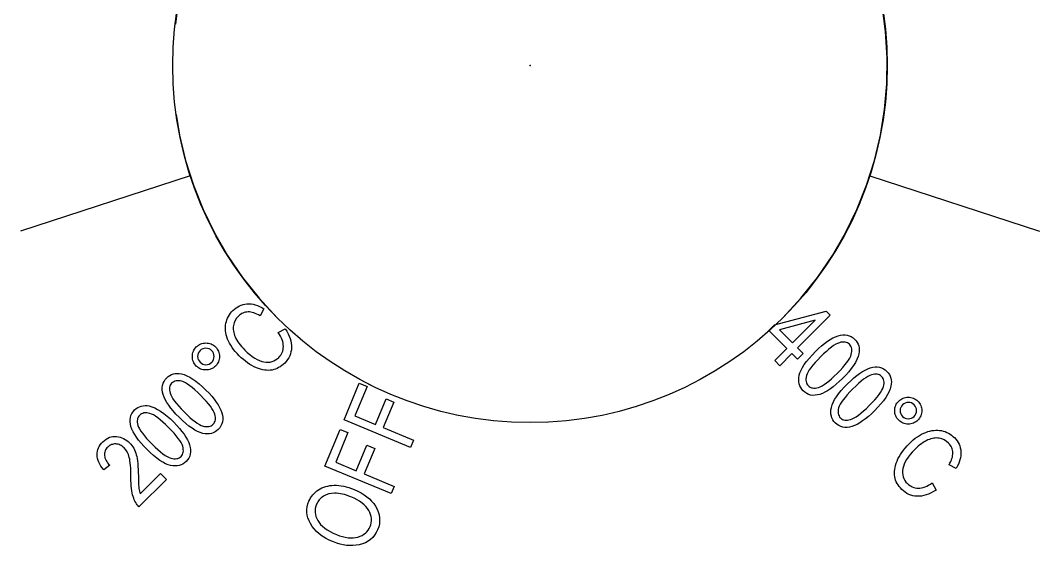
# Paper-space layout 'Layout1' of a CAD drawing. Extents: x 40 to 69.7, y 158.8 to 188.7.
# Drawn here: x 40.6 to 69.13, y 158.78 to 173.49 of the extents above; entities that cross this region are included whole.
import ezdxf

# ---------------------------------------------------------------- set-up
doc = ezdxf.new("R2010")
doc.units = 0
doc.header["$PDSIZE"] = -1
doc.linetypes.add('CENTERX2', pattern=[20.32, 12.7, -2.54, 2.54, -2.54])
doc.layers.add('SLD-0', color=179, linetype='CONTINUOUS')

psp = doc.layouts.get("Layout1")

# ---------------------------------------------------------------- linework, layer by layer
at = {"layer": 'SLD-0', "color": 179, "linetype": 'CONTINUOUS'}
for p, q in [((45.352, 169.13), (40.597, 167.585)), ((64.373, 169.13), (69.128, 167.585)), ((46.68, 165.468), (46.728, 165.494)), ((46.728, 165.494), (46.778, 165.514)), ((46.778, 165.514), (46.83, 165.53)), ((46.83, 165.53), (46.883, 165.541)), ((46.883, 165.541), (46.939, 165.547)), ((46.939, 165.547), (46.995, 165.549)), ((46.995, 165.549), (47.053, 165.545)), ((47.053, 165.545), (47.111, 165.536)), ((47.111, 165.536), (47.17, 165.521)), ((47.17, 165.521), (47.23, 165.501)), ((47.23, 165.501), (47.291, 165.476)), ((46.421, 165.197), (46.447, 165.241)), ((46.447, 165.241), (46.476, 165.284)), ((46.476, 165.284), (46.51, 165.325)), ((46.51, 165.325), (46.546, 165.364)), ((46.546, 165.364), (46.589, 165.403)), ((46.589, 165.403), (46.633, 165.438)), ((46.633, 165.438), (46.68, 165.468)), ((46.703, 165.201), (46.651, 165.142)), ((46.733, 165.228), (46.703, 165.201)), ((46.763, 165.252), (46.733, 165.228)), ((46.795, 165.273), (46.763, 165.252)), ((46.828, 165.289), (46.795, 165.273)), ((46.862, 165.302), (46.828, 165.289)), ((46.897, 165.312), (46.862, 165.302)), ((46.933, 165.318), (46.897, 165.312)), ((46.97, 165.321), (46.933, 165.318)), ((47.009, 165.32), (46.97, 165.321)), ((47.048, 165.316), (47.009, 165.32)), ((47.089, 165.308), (47.048, 165.316)), ((47.13, 165.296), (47.089, 165.308)), ((47.173, 165.281), (47.13, 165.296)), ((47.217, 165.263), (47.173, 165.281)), ((47.262, 165.241), (47.217, 165.263)), ((47.307, 165.216), (47.262, 165.241)), ((47.291, 165.476), (47.352, 165.445)), ((47.415, 165.41), (47.307, 165.216)), ((47.352, 165.445), (47.415, 165.41)), ((61.707, 164.957), (63.152, 165.343)), ((63.267, 165.228), (62.352, 164.312)), ((63.152, 165.343), (63.267, 165.228)), ((46.338, 164.899), (46.342, 164.952)), ((46.342, 164.952), (46.351, 165.004)), ((46.351, 165.004), (46.363, 165.055)), ((46.363, 165.055), (46.379, 165.104)), ((46.379, 165.104), (46.398, 165.151)), ((46.398, 165.151), (46.421, 165.197)), ((46.562, 164.942), (46.557, 164.905)), ((46.58, 165.012), (46.562, 164.942)), ((46.61, 165.079), (46.58, 165.012)), ((46.651, 165.142), (46.61, 165.079)), ((61.548, 164.798), (61.707, 164.957)), ((62.846, 165.091), (61.847, 164.817)), ((62.209, 164.455), (62.846, 165.091)), ((46.338, 164.845), (46.338, 164.899)), ((46.342, 164.791), (46.338, 164.845)), ((46.35, 164.735), (46.342, 164.791)), ((46.361, 164.679), (46.35, 164.735)), ((46.378, 164.621), (46.361, 164.679)), ((46.557, 164.905), (46.555, 164.868)), ((46.555, 164.868), (46.557, 164.829)), ((46.557, 164.829), (46.561, 164.789)), ((46.561, 164.789), (46.569, 164.749)), ((46.569, 164.749), (46.58, 164.707)), ((46.58, 164.707), (46.594, 164.665)), ((46.594, 164.665), (46.611, 164.621)), ((47.811, 164.746), (48.012, 164.852)), ((47.846, 164.693), (47.811, 164.746)), ((47.876, 164.641), (47.846, 164.693)), ((47.902, 164.591), (47.876, 164.641)), ((48.012, 164.852), (48.056, 164.781)), ((48.056, 164.781), (48.094, 164.711)), ((48.094, 164.711), (48.125, 164.642)), ((48.125, 164.642), (48.15, 164.574)), ((62.05, 164.296), (61.548, 164.798)), ((61.847, 164.817), (62.209, 164.455)), ((63.416, 164.627), (63.487, 164.653)), ((63.487, 164.653), (63.555, 164.67)), ((63.555, 164.67), (63.621, 164.679)), ((63.621, 164.679), (63.684, 164.68)), ((63.684, 164.68), (63.743, 164.672)), ((63.743, 164.672), (63.8, 164.655)), ((63.8, 164.655), (63.854, 164.629)), ((63.854, 164.629), (63.905, 164.596)), ((45.522, 164.34), (45.551, 164.366)), ((45.551, 164.366), (45.581, 164.389)), ((45.581, 164.389), (45.612, 164.408)), ((45.612, 164.408), (45.645, 164.424)), ((45.645, 164.424), (45.679, 164.436)), ((45.679, 164.436), (45.715, 164.445)), ((45.715, 164.445), (45.751, 164.45)), ((45.751, 164.45), (45.79, 164.452)), ((45.79, 164.452), (45.829, 164.45)), ((45.829, 164.45), (45.865, 164.445)), ((45.865, 164.445), (45.901, 164.436)), ((45.901, 164.436), (45.935, 164.424)), ((45.935, 164.424), (45.968, 164.408)), ((45.968, 164.408), (45.999, 164.389)), ((45.999, 164.389), (46.029, 164.367)), ((46.029, 164.367), (46.057, 164.341)), ((46.398, 164.563), (46.378, 164.621)), ((46.422, 164.504), (46.398, 164.563)), ((46.451, 164.446), (46.422, 164.504)), ((46.484, 164.388), (46.451, 164.446)), ((46.523, 164.329), (46.484, 164.388)), ((46.611, 164.621), (46.632, 164.577)), ((46.632, 164.577), (46.656, 164.532)), ((46.656, 164.532), (46.684, 164.487)), ((46.684, 164.487), (46.715, 164.442)), ((46.715, 164.442), (46.75, 164.396)), ((46.75, 164.396), (46.789, 164.349)), ((46.789, 164.349), (46.831, 164.302)), ((47.923, 164.541), (47.902, 164.591)), ((47.939, 164.493), (47.923, 164.541)), ((47.951, 164.445), (47.939, 164.493)), ((47.957, 164.399), (47.951, 164.445)), ((47.959, 164.353), (47.957, 164.399)), ((47.957, 164.309), (47.959, 164.353)), ((48.15, 164.574), (48.169, 164.508)), ((48.169, 164.508), (48.181, 164.444)), ((48.181, 164.444), (48.188, 164.38)), ((48.188, 164.38), (48.188, 164.318)), ((62.94, 164.295), (63.026, 164.371)), ((63.026, 164.371), (63.108, 164.439)), ((63.108, 164.439), (63.189, 164.499)), ((63.189, 164.499), (63.267, 164.55)), ((63.267, 164.55), (63.343, 164.593)), ((63.363, 164.379), (63.3, 164.334)), ((63.343, 164.593), (63.416, 164.627)), ((63.421, 164.415), (63.363, 164.379)), ((63.475, 164.441), (63.421, 164.415)), ((63.523, 164.459), (63.475, 164.441)), ((63.567, 164.47), (63.523, 164.459)), ((63.609, 164.477), (63.567, 164.47)), ((63.648, 164.478), (63.609, 164.477)), ((63.685, 164.476), (63.648, 164.478)), ((63.718, 164.467), (63.685, 164.476)), ((63.749, 164.455), (63.718, 164.467)), ((63.777, 164.438), (63.749, 164.455)), ((63.803, 164.416), (63.777, 164.438)), ((63.827, 164.389), (63.803, 164.416)), ((63.846, 164.359), (63.827, 164.389)), ((63.86, 164.327), (63.846, 164.359)), ((63.905, 164.596), (63.953, 164.553)), ((63.953, 164.553), (63.992, 164.51)), ((63.992, 164.51), (64.022, 164.465)), ((64.022, 164.465), (64.047, 164.418)), ((64.047, 164.418), (64.064, 164.368)), ((64.064, 164.368), (64.075, 164.316)), ((45.412, 164.073), (45.413, 164.112)), ((45.413, 164.035), (45.412, 164.073)), ((45.413, 164.112), (45.419, 164.149)), ((45.419, 164.149), (45.428, 164.184)), ((45.428, 164.184), (45.44, 164.218)), ((45.44, 164.218), (45.455, 164.251)), ((45.455, 164.251), (45.474, 164.282)), ((45.474, 164.282), (45.496, 164.312)), ((45.496, 164.312), (45.522, 164.34)), ((45.564, 164.12), (45.559, 164.074)), ((45.559, 164.074), (45.564, 164.028)), ((45.577, 164.163), (45.564, 164.12)), ((45.597, 164.202), (45.577, 164.163)), ((45.627, 164.237), (45.597, 164.202)), ((45.662, 164.266), (45.627, 164.237)), ((45.701, 164.287), (45.662, 164.266)), ((45.743, 164.3), (45.701, 164.287)), ((45.789, 164.304), (45.743, 164.3)), ((45.835, 164.3), (45.789, 164.304)), ((45.877, 164.287), (45.835, 164.3)), ((45.916, 164.265), (45.877, 164.287)), ((45.952, 164.236), (45.916, 164.265)), ((45.982, 164.201), (45.952, 164.236)), ((46.003, 164.162), (45.982, 164.201)), ((46.015, 164.119), (46.003, 164.162)), ((46.019, 164.073), (46.015, 164.119)), ((46.015, 164.027), (46.019, 164.073)), ((46.057, 164.341), (46.083, 164.313)), ((46.083, 164.313), (46.105, 164.282)), ((46.105, 164.282), (46.124, 164.251)), ((46.124, 164.251), (46.14, 164.219)), ((46.14, 164.219), (46.152, 164.184)), ((46.152, 164.184), (46.161, 164.149)), ((46.161, 164.149), (46.166, 164.112)), ((46.166, 164.112), (46.168, 164.073)), ((46.168, 164.073), (46.166, 164.035)), ((46.565, 164.271), (46.523, 164.329)), ((46.612, 164.212), (46.565, 164.271)), ((46.663, 164.154), (46.612, 164.212)), ((46.719, 164.096), (46.663, 164.154)), ((46.779, 164.039), (46.719, 164.096)), ((46.831, 164.302), (46.878, 164.254)), ((46.878, 164.254), (46.949, 164.185)), ((46.949, 164.185), (47.02, 164.125)), ((47.02, 164.125), (47.089, 164.071)), ((47.089, 164.071), (47.157, 164.026)), ((47.832, 164.047), (47.861, 164.08)), ((47.861, 164.08), (47.887, 164.114)), ((47.887, 164.114), (47.908, 164.149)), ((47.908, 164.149), (47.926, 164.187)), ((47.926, 164.187), (47.941, 164.226)), ((47.941, 164.226), (47.951, 164.266)), ((47.951, 164.266), (47.957, 164.309)), ((48.135, 164.089), (48.107, 164.037)), ((48.156, 164.143), (48.135, 164.089)), ((48.172, 164.2), (48.156, 164.143)), ((48.183, 164.258), (48.172, 164.2)), ((48.188, 164.318), (48.183, 164.258)), ((61.712, 163.957), (62.05, 164.296)), ((62.193, 164.153), (61.854, 163.815)), ((62.35, 163.996), (62.193, 164.153)), ((62.509, 164.155), (62.35, 163.996)), ((62.352, 164.312), (62.509, 164.155)), ((62.675, 164.02), (62.759, 164.113)), ((62.759, 164.113), (62.852, 164.21)), ((62.852, 164.21), (62.94, 164.295)), ((62.998, 164.064), (62.916, 163.981)), ((63.081, 164.145), (62.998, 164.064)), ((63.159, 164.217), (63.081, 164.145)), ((63.232, 164.28), (63.159, 164.217)), ((63.3, 164.334), (63.232, 164.28)), ((63.813, 164.027), (63.84, 164.08)), ((63.84, 164.08), (63.857, 164.129)), ((63.857, 164.129), (63.867, 164.173)), ((63.869, 164.292), (63.86, 164.327)), ((63.867, 164.173), (63.873, 164.215)), ((63.873, 164.255), (63.869, 164.292)), ((63.873, 164.215), (63.873, 164.255)), ((64.045, 164.069), (64.013, 163.99)), ((64.066, 164.144), (64.045, 164.069)), ((64.076, 164.203), (64.066, 164.144)), ((64.075, 164.316), (64.079, 164.26)), ((64.079, 164.26), (64.076, 164.203)), ((45.419, 163.998), (45.413, 164.035)), ((45.427, 163.962), (45.419, 163.998)), ((45.439, 163.928), (45.427, 163.962)), ((45.455, 163.896), (45.439, 163.928)), ((45.474, 163.864), (45.455, 163.896)), ((45.496, 163.834), (45.474, 163.864)), ((45.522, 163.806), (45.496, 163.834)), ((45.551, 163.78), (45.522, 163.806)), ((45.581, 163.757), (45.551, 163.78)), ((45.564, 164.028), (45.577, 163.986)), ((45.577, 163.986), (45.598, 163.947)), ((45.598, 163.947), (45.627, 163.911)), ((45.627, 163.911), (45.663, 163.882)), ((45.663, 163.882), (45.702, 163.861)), ((45.702, 163.861), (45.744, 163.848)), ((45.744, 163.848), (45.79, 163.844)), ((45.79, 163.844), (45.836, 163.848)), ((45.836, 163.848), (45.878, 163.861)), ((45.878, 163.861), (45.917, 163.882)), ((45.917, 163.882), (45.953, 163.911)), ((45.953, 163.911), (45.982, 163.946)), ((45.982, 163.946), (46.003, 163.985)), ((46.029, 163.779), (45.999, 163.757)), ((46.003, 163.985), (46.015, 164.027)), ((46.057, 163.805), (46.029, 163.779)), ((46.083, 163.834), (46.057, 163.805)), ((46.105, 163.864), (46.083, 163.834)), ((46.124, 163.895), (46.105, 163.864)), ((46.14, 163.928), (46.124, 163.895)), ((46.152, 163.962), (46.14, 163.928)), ((46.161, 163.998), (46.152, 163.962)), ((46.166, 164.035), (46.161, 163.998)), ((46.838, 163.986), (46.779, 164.039)), ((46.898, 163.938), (46.838, 163.986)), ((46.958, 163.894), (46.898, 163.938)), ((47.018, 163.853), (46.958, 163.894)), ((47.079, 163.818), (47.018, 163.853)), ((47.141, 163.786), (47.079, 163.818)), ((47.202, 163.759), (47.141, 163.786)), ((47.157, 164.026), (47.223, 163.988)), ((47.223, 163.988), (47.289, 163.958)), ((47.289, 163.958), (47.352, 163.935)), ((47.352, 163.935), (47.415, 163.921)), ((47.415, 163.921), (47.475, 163.914)), ((47.475, 163.914), (47.534, 163.913)), ((47.534, 163.913), (47.589, 163.918)), ((47.589, 163.918), (47.643, 163.931)), ((47.643, 163.931), (47.694, 163.95)), ((47.694, 163.95), (47.742, 163.976)), ((47.742, 163.976), (47.788, 164.009)), ((47.788, 164.009), (47.832, 164.047)), ((47.87, 163.787), (47.826, 163.761)), ((47.912, 163.818), (47.87, 163.787)), ((47.954, 163.852), (47.912, 163.818)), ((47.995, 163.89), (47.954, 163.852)), ((48.038, 163.937), (47.995, 163.89)), ((48.075, 163.986), (48.038, 163.937)), ((48.107, 164.037), (48.075, 163.986)), ((61.854, 163.815), (61.712, 163.957)), ((62.489, 163.765), (62.541, 163.846)), ((62.541, 163.846), (62.602, 163.931)), ((62.602, 163.931), (62.675, 164.02)), ((62.781, 163.829), (62.727, 163.76)), ((62.844, 163.903), (62.781, 163.829)), ((62.916, 163.981), (62.844, 163.903)), ((63.616, 163.763), (63.679, 163.837)), ((63.679, 163.837), (63.733, 163.905)), ((63.733, 163.905), (63.778, 163.969)), ((63.778, 163.969), (63.813, 164.027)), ((63.92, 163.824), (63.857, 163.736)), ((63.972, 163.909), (63.92, 163.824)), ((64.013, 163.99), (63.972, 163.909)), ((64.455, 163.77), (64.521, 163.779)), ((64.521, 163.779), (64.583, 163.78)), ((64.583, 163.78), (64.643, 163.772)), ((44.694, 163.475), (44.736, 163.513)), ((44.736, 163.513), (44.781, 163.544)), ((44.781, 163.544), (44.829, 163.568)), ((44.829, 163.568), (44.879, 163.586)), ((44.879, 163.586), (44.931, 163.596)), ((44.931, 163.596), (44.986, 163.6)), ((44.986, 163.6), (45.043, 163.597)), ((45.043, 163.597), (45.103, 163.587)), ((45.103, 163.587), (45.178, 163.566)), ((45.178, 163.566), (45.257, 163.535)), ((45.257, 163.535), (45.338, 163.493)), ((45.338, 163.493), (45.423, 163.441)), ((45.612, 163.738), (45.581, 163.757)), ((45.645, 163.722), (45.612, 163.738)), ((45.679, 163.71), (45.645, 163.722)), ((45.715, 163.702), (45.679, 163.71)), ((45.752, 163.696), (45.715, 163.702)), ((45.79, 163.695), (45.752, 163.696)), ((45.829, 163.696), (45.79, 163.695)), ((45.866, 163.702), (45.829, 163.696)), ((45.901, 163.711), (45.866, 163.702)), ((45.935, 163.723), (45.901, 163.711)), ((45.968, 163.738), (45.935, 163.723)), ((45.999, 163.757), (45.968, 163.738)), ((47.263, 163.736), (47.202, 163.759)), ((47.322, 163.717), (47.263, 163.736)), ((47.379, 163.703), (47.322, 163.717)), ((47.435, 163.692), (47.379, 163.703)), ((47.489, 163.686), (47.435, 163.692)), ((47.541, 163.685), (47.489, 163.686)), ((47.592, 163.687), (47.541, 163.685)), ((47.641, 163.694), (47.592, 163.687)), ((47.689, 163.705), (47.641, 163.694)), ((47.736, 163.72), (47.689, 163.705)), ((47.781, 163.738), (47.736, 163.72)), ((47.826, 163.761), (47.781, 163.738)), ((62.388, 163.48), (62.399, 163.546)), ((62.399, 163.546), (62.419, 163.615)), ((62.419, 163.615), (62.449, 163.687)), ((62.449, 163.687), (62.489, 163.765)), ((62.592, 163.493), (62.587, 163.451)), ((62.603, 163.537), (62.592, 163.493)), ((62.62, 163.586), (62.603, 163.537)), ((62.647, 163.639), (62.62, 163.586)), ((62.682, 163.697), (62.647, 163.639)), ((62.727, 163.76), (62.682, 163.697)), ((63.301, 163.448), (63.379, 163.52)), ((63.379, 163.52), (63.462, 163.601)), ((63.462, 163.601), (63.543, 163.685)), ((63.543, 163.685), (63.616, 163.763)), ((63.701, 163.551), (63.608, 163.454)), ((63.785, 163.646), (63.701, 163.551)), ((63.857, 163.736), (63.785, 163.646)), ((63.926, 163.471), (64.008, 163.54)), ((64.008, 163.54), (64.089, 163.599)), ((64.089, 163.599), (64.167, 163.65)), ((64.167, 163.65), (64.243, 163.693)), ((64.243, 163.693), (64.316, 163.727)), ((64.321, 163.515), (64.263, 163.479)), ((64.316, 163.727), (64.387, 163.753)), ((64.374, 163.542), (64.321, 163.515)), ((64.423, 163.559), (64.374, 163.542)), ((64.387, 163.753), (64.455, 163.77)), ((64.467, 163.57), (64.423, 163.559)), ((64.509, 163.577), (64.467, 163.57)), ((64.548, 163.578), (64.509, 163.577)), ((64.585, 163.576), (64.548, 163.578)), ((64.618, 163.568), (64.585, 163.576)), ((64.649, 163.555), (64.618, 163.568)), ((64.643, 163.772), (64.7, 163.755)), ((64.677, 163.538), (64.649, 163.555)), ((64.703, 163.516), (64.677, 163.538)), ((64.7, 163.755), (64.754, 163.729)), ((64.727, 163.489), (64.703, 163.516)), ((64.746, 163.459), (64.727, 163.489)), ((64.754, 163.729), (64.805, 163.696)), ((64.805, 163.696), (64.853, 163.653)), ((64.853, 163.653), (64.892, 163.611)), ((64.892, 163.611), (64.922, 163.565)), ((64.922, 163.565), (64.947, 163.518)), ((64.947, 163.518), (64.964, 163.468)), ((44.567, 163.205), (44.575, 163.265)), ((44.567, 163.143), (44.567, 163.205)), ((44.575, 163.265), (44.592, 163.322)), ((44.592, 163.322), (44.617, 163.376)), ((44.617, 163.376), (44.651, 163.427)), ((44.651, 163.427), (44.694, 163.475)), ((44.772, 163.206), (44.768, 163.17)), ((44.779, 163.24), (44.772, 163.206)), ((44.791, 163.271), (44.779, 163.24)), ((44.808, 163.299), (44.791, 163.271)), ((44.83, 163.324), (44.808, 163.299)), ((44.858, 163.348), (44.83, 163.324)), ((44.888, 163.368), (44.858, 163.348)), ((44.92, 163.381), (44.888, 163.368)), ((44.955, 163.391), (44.92, 163.381)), ((44.992, 163.395), (44.955, 163.391)), ((45.032, 163.395), (44.992, 163.395)), ((45.073, 163.389), (45.032, 163.395)), ((45.118, 163.379), (45.073, 163.389)), ((45.166, 163.361), (45.118, 163.379)), ((45.22, 163.335), (45.166, 163.361)), ((45.278, 163.299), (45.22, 163.335)), ((45.341, 163.255), (45.278, 163.299)), ((45.41, 163.201), (45.341, 163.255)), ((45.423, 163.441), (45.511, 163.379)), ((45.511, 163.379), (45.601, 163.306)), ((45.601, 163.306), (45.695, 163.223)), ((45.695, 163.223), (45.792, 163.13)), ((49.657, 162.299), (50.083, 163.327)), ((50.302, 163.236), (49.96, 162.41)), ((50.083, 163.327), (50.302, 163.236)), ((62.385, 163.418), (62.388, 163.48)), ((62.388, 163.36), (62.385, 163.418)), ((62.398, 163.304), (62.388, 163.36)), ((62.415, 163.251), (62.398, 163.304)), ((62.44, 163.202), (62.415, 163.251)), ((62.47, 163.155), (62.44, 163.202)), ((62.587, 163.451), (62.586, 163.411)), ((62.586, 163.411), (62.59, 163.374)), ((62.59, 163.374), (62.599, 163.34)), ((62.599, 163.34), (62.613, 163.308)), ((62.613, 163.308), (62.631, 163.278)), ((62.631, 163.278), (62.655, 163.251)), ((62.655, 163.251), (62.68, 163.229)), ((62.68, 163.229), (62.709, 163.212)), ((62.709, 163.212), (62.74, 163.199)), ((62.891, 163.196), (62.936, 163.207)), ((62.936, 163.207), (62.985, 163.224)), ((62.985, 163.224), (63.038, 163.251)), ((63.038, 163.251), (63.096, 163.287)), ((63.096, 163.287), (63.16, 163.332)), ((63.16, 163.332), (63.228, 163.385)), ((63.228, 163.385), (63.301, 163.448)), ((63.353, 163.227), (63.273, 163.167)), ((63.436, 163.294), (63.353, 163.227)), ((63.521, 163.37), (63.436, 163.294)), ((63.608, 163.454), (63.521, 163.37)), ((63.575, 163.12), (63.659, 163.213)), ((63.659, 163.213), (63.752, 163.31)), ((63.752, 163.31), (63.84, 163.395)), ((63.84, 163.395), (63.926, 163.471)), ((63.981, 163.245), (63.898, 163.165)), ((64.059, 163.317), (63.981, 163.245)), ((64.132, 163.38), (64.059, 163.317)), ((64.2, 163.434), (64.132, 163.38)), ((64.263, 163.479), (64.2, 163.434)), ((64.74, 163.18), (64.757, 163.229)), ((64.76, 163.427), (64.746, 163.459)), ((64.757, 163.229), (64.767, 163.273)), ((64.769, 163.392), (64.76, 163.427)), ((64.767, 163.273), (64.773, 163.315)), ((64.773, 163.355), (64.769, 163.392)), ((64.773, 163.315), (64.773, 163.355)), ((64.966, 163.244), (64.945, 163.169)), ((64.964, 163.468), (64.975, 163.416)), ((64.976, 163.303), (64.966, 163.244)), ((64.975, 163.416), (64.979, 163.361)), ((64.979, 163.361), (64.976, 163.303)), ((44.576, 163.077), (44.567, 163.143)), ((44.593, 163.009), (44.576, 163.077)), ((44.619, 162.938), (44.593, 163.009)), ((44.654, 162.865), (44.619, 162.938)), ((44.768, 163.17), (44.77, 163.131)), ((44.77, 163.131), (44.776, 163.089)), ((44.776, 163.089), (44.787, 163.044)), ((44.787, 163.044), (44.805, 162.996)), ((44.805, 162.996), (44.832, 162.943)), ((44.832, 162.943), (44.868, 162.885)), ((45.483, 163.137), (45.41, 163.201)), ((45.562, 163.065), (45.483, 163.137)), ((45.646, 162.983), (45.562, 163.065)), ((45.726, 162.9), (45.646, 162.983)), ((45.792, 163.13), (45.877, 163.042)), ((45.877, 163.042), (45.953, 162.958)), ((45.953, 162.958), (46.02, 162.875)), ((62.509, 163.112), (62.47, 163.155)), ((62.557, 163.07), (62.509, 163.112)), ((62.608, 163.036), (62.557, 163.07)), ((62.662, 163.01), (62.608, 163.036)), ((62.719, 162.993), (62.662, 163.01)), ((62.779, 162.985), (62.719, 162.993)), ((62.74, 163.199), (62.774, 163.191)), ((62.774, 163.191), (62.81, 163.188)), ((62.842, 162.986), (62.779, 162.985)), ((62.81, 163.188), (62.85, 163.189)), ((62.907, 162.995), (62.842, 162.986)), ((62.85, 163.189), (62.891, 163.196)), ((62.975, 163.013), (62.907, 162.995)), ((63.046, 163.039), (62.975, 163.013)), ((63.119, 163.073), (63.046, 163.039)), ((63.195, 163.116), (63.119, 163.073)), ((63.273, 163.167), (63.195, 163.116)), ((63.389, 162.865), (63.441, 162.946)), ((63.441, 162.946), (63.502, 163.031)), ((63.502, 163.031), (63.575, 163.12)), ((63.681, 162.929), (63.627, 162.861)), ((63.744, 163.003), (63.681, 162.929)), ((63.816, 163.081), (63.744, 163.003)), ((63.898, 163.165), (63.816, 163.081)), ((64.516, 162.863), (64.579, 162.937)), ((64.579, 162.937), (64.633, 163.005)), ((64.633, 163.005), (64.678, 163.069)), ((64.678, 163.069), (64.713, 163.127)), ((64.713, 163.127), (64.74, 163.18)), ((64.82, 162.924), (64.757, 162.836)), ((64.872, 163.009), (64.82, 162.924)), ((64.913, 163.09), (64.872, 163.009)), ((64.945, 163.169), (64.913, 163.09)), ((65.306, 162.908), (65.341, 162.92)), ((65.341, 162.92), (65.376, 162.928)), ((65.376, 162.928), (65.413, 162.933)), ((65.413, 162.933), (65.452, 162.935)), ((65.452, 162.935), (65.49, 162.933)), ((65.49, 162.933), (65.527, 162.928)), ((65.527, 162.928), (65.563, 162.919)), ((65.563, 162.919), (65.597, 162.907)), ((43.836, 162.613), (43.881, 162.644)), ((43.881, 162.644), (43.929, 162.668)), ((43.929, 162.668), (43.979, 162.686)), ((43.979, 162.686), (44.031, 162.696)), ((44.031, 162.696), (44.086, 162.701)), ((44.086, 162.701), (44.143, 162.697)), ((44.143, 162.697), (44.203, 162.688)), ((44.203, 162.688), (44.278, 162.666)), ((44.278, 162.666), (44.357, 162.635)), ((44.357, 162.635), (44.438, 162.593)), ((44.696, 162.789), (44.654, 162.865)), ((44.748, 162.711), (44.696, 162.789)), ((44.807, 162.63), (44.748, 162.711)), ((44.868, 162.885), (44.913, 162.822)), ((44.913, 162.822), (44.967, 162.753)), ((44.967, 162.753), (45.03, 162.68)), ((45.03, 162.68), (45.101, 162.603)), ((45.798, 162.822), (45.726, 162.9)), ((45.861, 162.749), (45.798, 162.822)), ((45.915, 162.681), (45.861, 162.749)), ((45.96, 162.618), (45.915, 162.681)), ((46.02, 162.875), (46.08, 162.795)), ((46.08, 162.795), (46.13, 162.717)), ((46.13, 162.717), (46.173, 162.641)), ((46.173, 162.641), (46.208, 162.568)), ((50.536, 162.171), (50.832, 162.886)), ((51.052, 162.795), (50.755, 162.08)), ((50.832, 162.886), (51.052, 162.795)), ((63.288, 162.58), (63.299, 162.646)), ((63.299, 162.646), (63.318, 162.715)), ((63.318, 162.715), (63.349, 162.787)), ((63.349, 162.787), (63.389, 162.865)), ((63.503, 162.637), (63.492, 162.593)), ((63.52, 162.686), (63.503, 162.637)), ((63.547, 162.739), (63.52, 162.686)), ((63.582, 162.797), (63.547, 162.739)), ((63.627, 162.861), (63.582, 162.797)), ((64.279, 162.62), (64.361, 162.701)), ((64.361, 162.701), (64.443, 162.785)), ((64.443, 162.785), (64.516, 162.863)), ((64.601, 162.652), (64.508, 162.555)), ((64.685, 162.746), (64.601, 162.652)), ((64.757, 162.836), (64.685, 162.746)), ((65.075, 162.595), (65.08, 162.632)), ((65.08, 162.632), (65.089, 162.668)), ((65.089, 162.668), (65.101, 162.702)), ((65.101, 162.702), (65.117, 162.735)), ((65.117, 162.735), (65.136, 162.766)), ((65.136, 162.766), (65.158, 162.796)), ((65.158, 162.796), (65.184, 162.825)), ((65.184, 162.825), (65.213, 162.851)), ((65.213, 162.851), (65.243, 162.873)), ((65.239, 162.645), (65.226, 162.603)), ((65.26, 162.684), (65.239, 162.645)), ((65.243, 162.873), (65.274, 162.892)), ((65.289, 162.72), (65.26, 162.684)), ((65.274, 162.892), (65.306, 162.908)), ((65.325, 162.749), (65.289, 162.72)), ((65.364, 162.77), (65.325, 162.749)), ((65.407, 162.783), (65.364, 162.77)), ((65.453, 162.787), (65.407, 162.783)), ((65.498, 162.783), (65.453, 162.787)), ((65.541, 162.771), (65.498, 162.783)), ((65.58, 162.75), (65.541, 162.771)), ((65.615, 162.72), (65.58, 162.75)), ((65.597, 162.907), (65.63, 162.892)), ((65.645, 162.685), (65.615, 162.72)), ((65.63, 162.892), (65.66, 162.873)), ((65.665, 162.646), (65.645, 162.685)), ((65.66, 162.873), (65.69, 162.851)), ((65.678, 162.604), (65.665, 162.646)), ((65.69, 162.851), (65.718, 162.825)), ((65.718, 162.825), (65.744, 162.796)), ((65.744, 162.796), (65.767, 162.766)), ((65.767, 162.766), (65.787, 162.735)), ((65.787, 162.735), (65.802, 162.702)), ((65.802, 162.702), (65.814, 162.668)), ((65.814, 162.668), (65.823, 162.632)), ((65.823, 162.632), (65.828, 162.595)), ((43.667, 162.305), (43.675, 162.365)), ((43.675, 162.365), (43.692, 162.422)), ((43.692, 162.422), (43.717, 162.476)), ((43.717, 162.476), (43.751, 162.527)), ((43.751, 162.527), (43.794, 162.575)), ((43.794, 162.575), (43.836, 162.613)), ((43.891, 162.371), (43.879, 162.34)), ((43.909, 162.399), (43.891, 162.371)), ((43.93, 162.425), (43.909, 162.399)), ((43.958, 162.448), (43.93, 162.425)), ((43.988, 162.468), (43.958, 162.448)), ((44.02, 162.481), (43.988, 162.468)), ((44.055, 162.491), (44.02, 162.481)), ((44.092, 162.495), (44.055, 162.491)), ((44.132, 162.495), (44.092, 162.495)), ((44.174, 162.489), (44.132, 162.495)), ((44.218, 162.479), (44.174, 162.489)), ((44.266, 162.461), (44.218, 162.479)), ((44.32, 162.435), (44.266, 162.461)), ((44.378, 162.399), (44.32, 162.435)), ((44.441, 162.355), (44.378, 162.399)), ((44.438, 162.593), (44.523, 162.541)), ((44.51, 162.301), (44.441, 162.355)), ((44.523, 162.541), (44.611, 162.479)), ((44.611, 162.479), (44.701, 162.406)), ((44.701, 162.406), (44.795, 162.323)), ((44.875, 162.547), (44.807, 162.63)), ((44.952, 162.462), (44.875, 162.547)), ((45.037, 162.374), (44.952, 162.462)), ((45.134, 162.28), (45.037, 162.374)), ((45.101, 162.603), (45.182, 162.52)), ((45.182, 162.52), (45.266, 162.438)), ((45.266, 162.438), (45.344, 162.366)), ((45.344, 162.366), (45.418, 162.303)), ((45.996, 162.559), (45.96, 162.618)), ((46.022, 162.506), (45.996, 162.559)), ((46.04, 162.458), (46.022, 162.506)), ((46.051, 162.413), (46.04, 162.458)), ((46.057, 162.371), (46.051, 162.413)), ((46.058, 162.332), (46.057, 162.371)), ((46.208, 162.568), (46.234, 162.497)), ((46.234, 162.497), (46.252, 162.429)), ((46.252, 162.429), (46.261, 162.363)), ((46.261, 162.363), (46.261, 162.301)), ((49.96, 162.41), (50.536, 162.171)), ((63.285, 162.518), (63.288, 162.58)), ((63.288, 162.46), (63.285, 162.518)), ((63.298, 162.404), (63.288, 162.46)), ((63.315, 162.351), (63.298, 162.404)), ((63.34, 162.302), (63.315, 162.351)), ((63.487, 162.551), (63.486, 162.511)), ((63.486, 162.511), (63.49, 162.474)), ((63.492, 162.593), (63.487, 162.551)), ((63.49, 162.474), (63.499, 162.44)), ((63.499, 162.44), (63.513, 162.408)), ((63.513, 162.408), (63.531, 162.378)), ((63.531, 162.378), (63.555, 162.351)), ((63.555, 162.351), (63.58, 162.329)), ((63.885, 162.324), (63.938, 162.351)), ((63.938, 162.351), (63.996, 162.387)), ((63.996, 162.387), (64.06, 162.432)), ((64.06, 162.432), (64.128, 162.486)), ((64.128, 162.486), (64.201, 162.548)), ((64.201, 162.548), (64.279, 162.62)), ((64.336, 162.394), (64.253, 162.327)), ((64.421, 162.47), (64.336, 162.394)), ((64.508, 162.555), (64.421, 162.47)), ((65.073, 162.556), (65.075, 162.595)), ((65.075, 162.518), (65.073, 162.556)), ((65.08, 162.481), (65.075, 162.518)), ((65.089, 162.446), (65.08, 162.481)), ((65.101, 162.411), (65.089, 162.446)), ((65.117, 162.379), (65.101, 162.411)), ((65.135, 162.348), (65.117, 162.379)), ((65.158, 162.318), (65.135, 162.348)), ((65.226, 162.603), (65.222, 162.557)), ((65.222, 162.557), (65.226, 162.511)), ((65.226, 162.511), (65.239, 162.468)), ((65.239, 162.468), (65.26, 162.429)), ((65.26, 162.429), (65.289, 162.394)), ((65.289, 162.394), (65.324, 162.365)), ((65.324, 162.365), (65.363, 162.344)), ((65.54, 162.345), (65.579, 162.365)), ((65.579, 162.365), (65.614, 162.395)), ((65.614, 162.395), (65.644, 162.431)), ((65.644, 162.431), (65.665, 162.47)), ((65.665, 162.47), (65.678, 162.512)), ((65.682, 162.558), (65.678, 162.604)), ((65.678, 162.512), (65.682, 162.558)), ((65.768, 162.348), (65.745, 162.318)), ((65.787, 162.379), (65.768, 162.348)), ((65.802, 162.412), (65.787, 162.379)), ((65.815, 162.446), (65.802, 162.412)), ((65.823, 162.482), (65.815, 162.446)), ((65.828, 162.519), (65.823, 162.482)), ((65.828, 162.595), (65.83, 162.557)), ((65.83, 162.557), (65.828, 162.519)), ((43.667, 162.243), (43.667, 162.305)), ((43.676, 162.177), (43.667, 162.243)), ((43.693, 162.109), (43.676, 162.177)), ((43.719, 162.038), (43.693, 162.109)), ((43.872, 162.306), (43.868, 162.27)), ((43.868, 162.27), (43.87, 162.231)), ((43.87, 162.231), (43.876, 162.189)), ((43.879, 162.34), (43.872, 162.306)), ((43.876, 162.189), (43.887, 162.145)), ((43.887, 162.145), (43.905, 162.096)), ((43.905, 162.096), (43.932, 162.043)), ((44.583, 162.237), (44.51, 162.301)), ((44.662, 162.165), (44.583, 162.237)), ((44.746, 162.083), (44.662, 162.165)), ((44.827, 162), (44.746, 162.083)), ((44.795, 162.323), (44.892, 162.23)), ((44.892, 162.23), (44.977, 162.142)), ((44.977, 162.142), (45.053, 162.058)), ((45.227, 162.197), (45.134, 162.28)), ((45.316, 162.124), (45.227, 162.197)), ((45.401, 162.062), (45.316, 162.124)), ((45.482, 162.011), (45.401, 162.062)), ((45.418, 162.303), (45.486, 162.249)), ((45.486, 162.249), (45.55, 162.204)), ((45.55, 162.204), (45.608, 162.168)), ((45.608, 162.168), (45.661, 162.142)), ((45.661, 162.142), (45.709, 162.124)), ((45.709, 162.124), (45.754, 162.114)), ((45.754, 162.114), (45.796, 162.109)), ((45.796, 162.109), (45.836, 162.108)), ((45.836, 162.108), (45.873, 162.112)), ((45.873, 162.112), (45.907, 162.121)), ((45.907, 162.121), (45.939, 162.135)), ((45.939, 162.135), (45.968, 162.153)), ((45.968, 162.153), (45.996, 162.176)), ((45.996, 162.176), (46.017, 162.202)), ((46.017, 162.202), (46.035, 162.23)), ((46.035, 162.23), (46.048, 162.262)), ((46.048, 162.262), (46.055, 162.295)), ((46.055, 162.295), (46.058, 162.332)), ((46.177, 162.079), (46.134, 162.03)), ((46.211, 162.13), (46.177, 162.079)), ((46.236, 162.184), (46.211, 162.13)), ((46.253, 162.241), (46.236, 162.184)), ((46.261, 162.301), (46.253, 162.241)), ((51.516, 161.529), (49.657, 162.299)), ((50.755, 162.08), (51.6, 161.73)), ((63.37, 162.255), (63.34, 162.302)), ((63.409, 162.212), (63.37, 162.255)), ((63.457, 162.17), (63.409, 162.212)), ((63.508, 162.136), (63.457, 162.17)), ((63.562, 162.11), (63.508, 162.136)), ((63.619, 162.093), (63.562, 162.11)), ((63.58, 162.329), (63.609, 162.312)), ((63.609, 162.312), (63.64, 162.299)), ((63.679, 162.085), (63.619, 162.093)), ((63.64, 162.299), (63.674, 162.292)), ((63.674, 162.292), (63.71, 162.288)), ((63.742, 162.086), (63.679, 162.085)), ((63.71, 162.288), (63.749, 162.29)), ((63.807, 162.095), (63.742, 162.086)), ((63.749, 162.29), (63.791, 162.296)), ((63.791, 162.296), (63.836, 162.307)), ((63.875, 162.113), (63.807, 162.095)), ((63.836, 162.307), (63.885, 162.324)), ((63.946, 162.139), (63.875, 162.113)), ((64.019, 162.173), (63.946, 162.139)), ((64.095, 162.216), (64.019, 162.173)), ((64.173, 162.267), (64.095, 162.216)), ((64.253, 162.327), (64.173, 162.267)), ((65.184, 162.29), (65.158, 162.318)), ((65.212, 162.264), (65.184, 162.29)), ((65.242, 162.241), (65.212, 162.264)), ((65.273, 162.222), (65.242, 162.241)), ((65.306, 162.207), (65.273, 162.222)), ((65.34, 162.194), (65.306, 162.207)), ((65.376, 162.186), (65.34, 162.194)), ((65.363, 162.344), (65.406, 162.332)), ((65.413, 162.181), (65.376, 162.186)), ((65.406, 162.332), (65.451, 162.327)), ((65.451, 162.179), (65.413, 162.181)), ((65.451, 162.327), (65.497, 162.332)), ((65.49, 162.181), (65.451, 162.179)), ((65.527, 162.186), (65.49, 162.181)), ((65.497, 162.332), (65.54, 162.345)), ((65.563, 162.194), (65.527, 162.186)), ((65.597, 162.207), (65.563, 162.194)), ((65.63, 162.222), (65.597, 162.207)), ((65.661, 162.241), (65.63, 162.222)), ((65.691, 162.264), (65.661, 162.241)), ((65.719, 162.29), (65.691, 162.264)), ((65.745, 162.318), (65.719, 162.29)), ((42.994, 161.76), (43.041, 161.788)), ((43.041, 161.788), (43.089, 161.81)), ((43.089, 161.81), (43.138, 161.826)), ((43.138, 161.826), (43.188, 161.835)), ((43.188, 161.835), (43.239, 161.837)), ((43.239, 161.837), (43.291, 161.833)), ((43.291, 161.833), (43.343, 161.825)), ((43.343, 161.825), (43.393, 161.812)), ((43.393, 161.812), (43.441, 161.795)), ((43.441, 161.795), (43.487, 161.774)), ((43.754, 161.965), (43.719, 162.038)), ((43.796, 161.889), (43.754, 161.965)), ((43.848, 161.811), (43.796, 161.889)), ((43.907, 161.73), (43.848, 161.811)), ((43.932, 162.043), (43.968, 161.985)), ((43.968, 161.985), (44.013, 161.922)), ((44.013, 161.922), (44.067, 161.854)), ((44.067, 161.854), (44.13, 161.78)), ((44.13, 161.78), (44.202, 161.703)), ((44.898, 161.923), (44.827, 162)), ((44.961, 161.849), (44.898, 161.923)), ((45.015, 161.781), (44.961, 161.849)), ((45.06, 161.718), (45.015, 161.781)), ((45.053, 162.058), (45.12, 161.975)), ((45.12, 161.975), (45.18, 161.895)), ((45.18, 161.895), (45.23, 161.817)), ((45.23, 161.817), (45.273, 161.741)), ((45.559, 161.97), (45.482, 162.011)), ((45.632, 161.94), (45.559, 161.97)), ((45.701, 161.921), (45.632, 161.94)), ((45.766, 161.91), (45.701, 161.921)), ((45.828, 161.906), (45.766, 161.91)), ((45.887, 161.91), (45.828, 161.906)), ((45.943, 161.92), (45.887, 161.91)), ((45.996, 161.937), (45.943, 161.92)), ((46.045, 161.961), (45.996, 161.937)), ((46.091, 161.992), (46.045, 161.961)), ((46.134, 162.03), (46.091, 161.992)), ((49.12, 161.003), (49.546, 162.031)), ((49.766, 161.94), (49.423, 161.114)), ((49.546, 162.031), (49.766, 161.94)), ((65.591, 161.735), (65.649, 161.782)), ((65.649, 161.782), (65.707, 161.824)), ((65.707, 161.824), (65.766, 161.862)), ((65.766, 161.862), (65.824, 161.896)), ((65.824, 161.896), (65.883, 161.924)), ((65.883, 161.924), (65.941, 161.949)), ((65.941, 161.949), (65.999, 161.969)), ((65.999, 161.969), (66.057, 161.985)), ((66.057, 161.985), (66.113, 161.997)), ((66.127, 161.778), (66.086, 161.767)), ((66.113, 161.997), (66.169, 162.005)), ((66.168, 161.785), (66.127, 161.778)), ((66.207, 161.79), (66.168, 161.785)), ((66.169, 162.005), (66.224, 162.009)), ((66.246, 161.791), (66.207, 161.79)), ((66.224, 162.009), (66.277, 162.008)), ((66.283, 161.79), (66.246, 161.791)), ((66.277, 162.008), (66.33, 162.004)), ((66.32, 161.785), (66.283, 161.79)), ((66.39, 161.767), (66.32, 161.785)), ((66.33, 162.004), (66.382, 161.996)), ((66.382, 161.996), (66.433, 161.984)), ((66.433, 161.984), (66.482, 161.968)), ((66.482, 161.968), (66.53, 161.949)), ((66.53, 161.949), (66.576, 161.926)), ((66.576, 161.926), (66.62, 161.9)), ((66.62, 161.9), (66.662, 161.87)), ((66.662, 161.87), (66.703, 161.837)), ((66.703, 161.837), (66.742, 161.801)), ((66.742, 161.801), (66.782, 161.758)), ((42.764, 161.465), (42.782, 161.512)), ((42.782, 161.512), (42.804, 161.557)), ((42.804, 161.557), (42.832, 161.6)), ((42.832, 161.6), (42.865, 161.643)), ((42.865, 161.643), (42.903, 161.684)), ((42.903, 161.684), (42.948, 161.725)), ((42.948, 161.725), (42.994, 161.76)), ((43.019, 161.511), (42.999, 161.484)), ((43.042, 161.536), (43.019, 161.511)), ((43.065, 161.557), (43.042, 161.536)), ((43.091, 161.576), (43.065, 161.557)), ((43.117, 161.592), (43.091, 161.576)), ((43.144, 161.604), (43.117, 161.592)), ((43.173, 161.613), (43.144, 161.604)), ((43.202, 161.62), (43.173, 161.613)), ((43.233, 161.623), (43.202, 161.62)), ((43.265, 161.624), (43.233, 161.623)), ((43.298, 161.621), (43.265, 161.624)), ((43.33, 161.615), (43.298, 161.621)), ((43.361, 161.606), (43.33, 161.615)), ((43.391, 161.593), (43.361, 161.606)), ((43.42, 161.578), (43.391, 161.593)), ((43.449, 161.559), (43.42, 161.578)), ((43.478, 161.537), (43.449, 161.559)), ((43.505, 161.511), (43.478, 161.537)), ((43.487, 161.774), (43.532, 161.749)), ((43.549, 161.46), (43.505, 161.511)), ((43.532, 161.749), (43.574, 161.721)), ((43.574, 161.721), (43.615, 161.689)), ((43.615, 161.689), (43.654, 161.653)), ((43.654, 161.653), (43.686, 161.618)), ((43.686, 161.618), (43.716, 161.581)), ((43.716, 161.581), (43.744, 161.543)), ((43.744, 161.543), (43.768, 161.503)), ((43.768, 161.503), (43.791, 161.46)), ((43.975, 161.647), (43.907, 161.73)), ((44.052, 161.562), (43.975, 161.647)), ((44.137, 161.474), (44.052, 161.562)), ((44.202, 161.703), (44.282, 161.62)), ((44.282, 161.62), (44.366, 161.538)), ((44.366, 161.538), (44.444, 161.466)), ((45.096, 161.66), (45.06, 161.718)), ((45.122, 161.606), (45.096, 161.66)), ((45.14, 161.558), (45.122, 161.606)), ((45.151, 161.513), (45.14, 161.558)), ((45.157, 161.471), (45.151, 161.513)), ((45.273, 161.741), (45.308, 161.668)), ((45.308, 161.668), (45.334, 161.597)), ((45.334, 161.597), (45.352, 161.529)), ((45.352, 161.529), (45.361, 161.464)), ((49.999, 160.875), (50.295, 161.59)), ((50.515, 161.499), (50.219, 160.784)), ((50.295, 161.59), (50.515, 161.499)), ((51.6, 161.73), (51.516, 161.529)), ((65.316, 161.449), (65.365, 161.508)), ((65.365, 161.508), (65.417, 161.568)), ((65.417, 161.568), (65.474, 161.627)), ((65.474, 161.627), (65.533, 161.683)), ((65.533, 161.683), (65.591, 161.735)), ((65.68, 161.515), (65.632, 161.469)), ((65.727, 161.558), (65.68, 161.515)), ((65.774, 161.597), (65.727, 161.558)), ((65.82, 161.631), (65.774, 161.597)), ((65.866, 161.663), (65.82, 161.631)), ((65.911, 161.691), (65.866, 161.663)), ((65.955, 161.715), (65.911, 161.691)), ((66, 161.735), (65.955, 161.715)), ((66.043, 161.752), (66, 161.735)), ((66.086, 161.767), (66.043, 161.752)), ((66.457, 161.737), (66.39, 161.767)), ((66.52, 161.696), (66.457, 161.737)), ((66.58, 161.644), (66.52, 161.696)), ((66.607, 161.614), (66.58, 161.644)), ((66.631, 161.584), (66.607, 161.614)), ((66.651, 161.552), (66.631, 161.584)), ((66.668, 161.519), (66.651, 161.552)), ((66.681, 161.485), (66.668, 161.519)), ((66.782, 161.758), (66.817, 161.713)), ((66.817, 161.713), (66.847, 161.667)), ((66.847, 161.667), (66.872, 161.619)), ((66.872, 161.619), (66.893, 161.569)), ((66.893, 161.569), (66.908, 161.517)), ((66.908, 161.517), (66.919, 161.463)), ((42.743, 161.319), (42.745, 161.369)), ((42.747, 161.269), (42.743, 161.319)), ((42.745, 161.369), (42.752, 161.418)), ((42.756, 161.217), (42.747, 161.269)), ((42.752, 161.418), (42.764, 161.465)), ((42.771, 161.165), (42.756, 161.217)), ((42.954, 161.366), (42.951, 161.333)), ((42.951, 161.333), (42.952, 161.3)), ((42.952, 161.3), (42.957, 161.266)), ((42.96, 161.397), (42.954, 161.366)), ((42.957, 161.266), (42.965, 161.232)), ((42.97, 161.428), (42.96, 161.397)), ((42.965, 161.232), (42.977, 161.197)), ((42.983, 161.456), (42.97, 161.428)), ((42.999, 161.484), (42.983, 161.456)), ((43.586, 161.399), (43.549, 161.46)), ((43.619, 161.328), (43.586, 161.399)), ((43.645, 161.248), (43.619, 161.328)), ((43.656, 161.202), (43.645, 161.248)), ((43.791, 161.46), (43.81, 161.416)), ((43.81, 161.416), (43.827, 161.37)), ((43.827, 161.37), (43.841, 161.322)), ((43.841, 161.322), (43.854, 161.271)), ((43.854, 161.271), (43.865, 161.212)), ((43.865, 161.212), (43.874, 161.147)), ((44.234, 161.38), (44.137, 161.474)), ((44.327, 161.297), (44.234, 161.38)), ((44.416, 161.224), (44.327, 161.297)), ((44.501, 161.162), (44.416, 161.224)), ((44.444, 161.466), (44.518, 161.403)), ((44.518, 161.403), (44.586, 161.349)), ((44.586, 161.349), (44.65, 161.304)), ((44.65, 161.304), (44.708, 161.268)), ((44.708, 161.268), (44.761, 161.242)), ((44.761, 161.242), (44.809, 161.224)), ((44.809, 161.224), (44.854, 161.214)), ((44.854, 161.214), (44.896, 161.209)), ((44.896, 161.209), (44.936, 161.208)), ((44.936, 161.208), (44.973, 161.212)), ((44.973, 161.212), (45.007, 161.221)), ((45.007, 161.221), (45.039, 161.235)), ((45.039, 161.235), (45.068, 161.253)), ((45.068, 161.253), (45.096, 161.276)), ((45.096, 161.276), (45.118, 161.302)), ((45.118, 161.302), (45.135, 161.33)), ((45.135, 161.33), (45.148, 161.362)), ((45.148, 161.362), (45.155, 161.395)), ((45.155, 161.395), (45.159, 161.432)), ((45.159, 161.432), (45.157, 161.471)), ((45.311, 161.23), (45.277, 161.179)), ((45.336, 161.284), (45.311, 161.23)), ((45.353, 161.341), (45.336, 161.284)), ((45.361, 161.401), (45.353, 161.341)), ((45.361, 161.464), (45.361, 161.401)), ((65.137, 161.145), (65.164, 161.206)), ((65.164, 161.206), (65.196, 161.267)), ((65.196, 161.267), (65.232, 161.328)), ((65.232, 161.328), (65.272, 161.389)), ((65.272, 161.389), (65.316, 161.449)), ((65.449, 161.258), (65.404, 161.19)), ((65.503, 161.327), (65.449, 161.258)), ((65.564, 161.397), (65.503, 161.327)), ((65.632, 161.469), (65.564, 161.397)), ((66.66, 161.174), (66.675, 161.217)), ((66.675, 161.217), (66.686, 161.258)), ((66.69, 161.45), (66.681, 161.485)), ((66.686, 161.258), (66.694, 161.299)), ((66.696, 161.414), (66.69, 161.45)), ((66.694, 161.299), (66.699, 161.338)), ((66.699, 161.377), (66.696, 161.414)), ((66.699, 161.338), (66.699, 161.377)), ((66.914, 161.236), (66.899, 161.177)), ((66.923, 161.294), (66.914, 161.236)), ((66.919, 161.463), (66.926, 161.408)), ((66.927, 161.351), (66.923, 161.294)), ((66.926, 161.408), (66.927, 161.351)), ((42.792, 161.113), (42.771, 161.165)), ((42.819, 161.06), (42.792, 161.113)), ((42.851, 161.006), (42.819, 161.06)), ((42.89, 160.952), (42.851, 161.006)), ((42.934, 160.898), (42.89, 160.952)), ((43.099, 161.026), (42.934, 160.898)), ((42.977, 161.197), (42.994, 161.163)), ((42.994, 161.163), (43.014, 161.129)), ((43.014, 161.129), (43.038, 161.095)), ((43.038, 161.095), (43.067, 161.06)), ((43.067, 161.06), (43.099, 161.026)), ((43.665, 161.148), (43.656, 161.202)), ((43.673, 161.088), (43.665, 161.148)), ((43.68, 161.021), (43.673, 161.088)), ((43.685, 160.946), (43.68, 161.021)), ((43.688, 160.864), (43.685, 160.946)), ((43.874, 161.147), (43.883, 161.075)), ((43.883, 161.075), (43.889, 160.997)), ((43.889, 160.997), (43.895, 160.912)), ((44.582, 161.111), (44.501, 161.162)), ((44.659, 161.07), (44.582, 161.111)), ((44.732, 161.04), (44.659, 161.07)), ((44.801, 161.021), (44.732, 161.04)), ((44.866, 161.01), (44.801, 161.021)), ((44.928, 161.007), (44.866, 161.01)), ((44.987, 161.01), (44.928, 161.007)), ((45.043, 161.02), (44.987, 161.01)), ((45.096, 161.037), (45.043, 161.02)), ((45.145, 161.061), (45.096, 161.037)), ((45.191, 161.092), (45.145, 161.061)), ((45.234, 161.13), (45.191, 161.092)), ((45.277, 161.179), (45.234, 161.13)), ((50.98, 160.233), (49.12, 161.003)), ((49.423, 161.114), (49.999, 160.875)), ((65.071, 160.912), (65.081, 160.967)), ((65.081, 160.967), (65.095, 161.025)), ((65.095, 161.025), (65.114, 161.084)), ((65.114, 161.084), (65.137, 161.145)), ((65.299, 160.932), (65.292, 160.871)), ((65.314, 160.994), (65.299, 160.932)), ((65.336, 161.058), (65.314, 160.994)), ((65.366, 161.123), (65.336, 161.058)), ((65.404, 161.19), (65.366, 161.123)), ((66.594, 161.039), (66.619, 161.085)), ((66.788, 160.932), (66.594, 161.039)), ((66.619, 161.085), (66.641, 161.13)), ((66.641, 161.13), (66.66, 161.174)), ((66.824, 160.995), (66.788, 160.932)), ((66.854, 161.056), (66.824, 160.995)), ((66.88, 161.117), (66.854, 161.056)), ((66.899, 161.177), (66.88, 161.117)), ((43.69, 160.775), (43.688, 160.864)), ((43.691, 160.679), (43.69, 160.775)), ((43.692, 160.596), (43.691, 160.679)), ((43.895, 160.912), (43.898, 160.82)), ((43.898, 160.82), (43.901, 160.722)), ((43.901, 160.722), (43.901, 160.66)), ((43.901, 160.66), (43.903, 160.604)), ((43.948, 160.225), (44.517, 160.794)), ((44.517, 160.794), (44.683, 160.627)), ((50.219, 160.784), (51.063, 160.434)), ((65.063, 160.806), (65.065, 160.858)), ((65.065, 160.755), (65.063, 160.806)), ((65.065, 160.858), (65.071, 160.912)), ((65.072, 160.706), (65.065, 160.755)), ((65.083, 160.658), (65.072, 160.706)), ((65.098, 160.611), (65.083, 160.658)), ((65.292, 160.871), (65.291, 160.813)), ((65.291, 160.813), (65.297, 160.757)), ((65.297, 160.757), (65.309, 160.704)), ((65.309, 160.704), (65.328, 160.653)), ((65.328, 160.653), (65.354, 160.605)), ((43.694, 160.518), (43.692, 160.596)), ((43.699, 160.445), (43.694, 160.518)), ((43.706, 160.376), (43.699, 160.445)), ((43.715, 160.312), (43.706, 160.376)), ((43.903, 160.604), (43.904, 160.553)), ((43.904, 160.553), (43.905, 160.508)), ((43.905, 160.508), (43.907, 160.468)), ((43.907, 160.468), (43.91, 160.433)), ((43.91, 160.433), (43.912, 160.404)), ((43.912, 160.404), (43.914, 160.38)), ((43.914, 160.38), (43.928, 160.299)), ((44.683, 160.627), (43.917, 159.861)), ((48.941, 160.341), (48.988, 160.369)), ((48.988, 160.369), (49.037, 160.393)), ((49.037, 160.393), (49.089, 160.414)), ((49.089, 160.414), (49.143, 160.432)), ((49.143, 160.432), (49.199, 160.445)), ((49.199, 160.445), (49.258, 160.456)), ((49.258, 160.456), (49.318, 160.463)), ((49.318, 160.463), (49.382, 160.467)), ((49.382, 160.467), (49.447, 160.466)), ((49.447, 160.466), (49.513, 160.462)), ((49.513, 160.462), (49.581, 160.453)), ((49.581, 160.453), (49.65, 160.441)), ((49.65, 160.441), (49.721, 160.424)), ((49.721, 160.424), (49.792, 160.403)), ((49.792, 160.403), (49.866, 160.378)), ((49.866, 160.378), (49.94, 160.349)), ((49.94, 160.349), (50.04, 160.304)), ((51.063, 160.434), (50.98, 160.233)), ((65.117, 160.566), (65.098, 160.611)), ((65.139, 160.521), (65.117, 160.566)), ((65.166, 160.477), (65.139, 160.521)), ((65.196, 160.435), (65.166, 160.477)), ((65.231, 160.393), (65.196, 160.435)), ((65.269, 160.352), (65.231, 160.393)), ((65.315, 160.309), (65.269, 160.352)), ((65.354, 160.605), (65.387, 160.558)), ((65.387, 160.558), (65.426, 160.515)), ((65.426, 160.515), (65.458, 160.486)), ((65.458, 160.486), (65.492, 160.46)), ((65.492, 160.46), (65.528, 160.438)), ((65.528, 160.438), (65.565, 160.42)), ((65.565, 160.42), (65.604, 160.407)), ((65.604, 160.407), (65.645, 160.396)), ((65.645, 160.396), (65.687, 160.39)), ((65.687, 160.39), (65.731, 160.388)), ((65.731, 160.388), (65.777, 160.39)), ((65.777, 160.39), (65.824, 160.396)), ((65.824, 160.396), (65.871, 160.407)), ((65.871, 160.407), (65.92, 160.424)), ((65.92, 160.424), (65.969, 160.445)), ((65.969, 160.445), (66.02, 160.47)), ((66.02, 160.47), (66.071, 160.501)), ((66.071, 160.501), (66.124, 160.536)), ((66.124, 160.536), (66.231, 160.334)), ((43.725, 160.253), (43.715, 160.312)), ((43.738, 160.199), (43.725, 160.253)), ((43.752, 160.149), (43.738, 160.199)), ((43.768, 160.103), (43.752, 160.149)), ((43.785, 160.06), (43.768, 160.103)), ((43.928, 160.299), (43.948, 160.225)), ((48.674, 160.02), (48.697, 160.07)), ((48.697, 160.07), (48.722, 160.116)), ((48.722, 160.116), (48.751, 160.16)), ((48.751, 160.16), (48.783, 160.201)), ((48.783, 160.201), (48.818, 160.24)), ((48.818, 160.24), (48.856, 160.276)), ((48.856, 160.276), (48.897, 160.31)), ((48.897, 160.31), (48.941, 160.341)), ((48.991, 160.089), (48.965, 160.061)), ((49.019, 160.114), (48.991, 160.089)), ((49.049, 160.138), (49.019, 160.114)), ((49.082, 160.16), (49.049, 160.138)), ((49.152, 160.196), (49.082, 160.16)), ((49.227, 160.223), (49.152, 160.196)), ((49.305, 160.238), (49.227, 160.223)), ((49.388, 160.243), (49.305, 160.238)), ((49.444, 160.242), (49.388, 160.243)), ((49.5, 160.237), (49.444, 160.242)), ((49.557, 160.229), (49.5, 160.237)), ((49.614, 160.218), (49.557, 160.229)), ((49.672, 160.204), (49.614, 160.218)), ((49.73, 160.186), (49.672, 160.204)), ((49.789, 160.166), (49.73, 160.186)), ((49.849, 160.143), (49.789, 160.166)), ((49.938, 160.103), (49.849, 160.143)), ((50.02, 160.061), (49.938, 160.103)), ((50.04, 160.304), (50.132, 160.255)), ((50.132, 160.255), (50.217, 160.203)), ((50.217, 160.203), (50.296, 160.147)), ((50.296, 160.147), (50.366, 160.086)), ((50.366, 160.086), (50.43, 160.022)), ((65.364, 160.271), (65.315, 160.309)), ((65.415, 160.239), (65.364, 160.271)), ((65.467, 160.212), (65.415, 160.239)), ((65.522, 160.191), (65.467, 160.212)), ((65.578, 160.174), (65.522, 160.191)), ((65.636, 160.164), (65.578, 160.174)), ((65.696, 160.158), (65.636, 160.164)), ((65.759, 160.159), (65.696, 160.158)), ((65.822, 160.165), (65.759, 160.159)), ((65.886, 160.178), (65.822, 160.165)), ((65.953, 160.197), (65.886, 160.178)), ((66.02, 160.222), (65.953, 160.197)), ((66.089, 160.253), (66.02, 160.222)), ((66.159, 160.291), (66.089, 160.253)), ((66.231, 160.334), (66.159, 160.291)), ((43.804, 160.019), (43.785, 160.06)), ((43.824, 159.982), (43.804, 160.019)), ((43.845, 159.947), (43.824, 159.982)), ((43.868, 159.916), (43.845, 159.947)), ((43.892, 159.887), (43.868, 159.916)), ((43.917, 159.861), (43.892, 159.887)), ((48.619, 159.786), (48.628, 159.864)), ((48.62, 159.708), (48.619, 159.786)), ((48.628, 159.864), (48.647, 159.943)), ((48.647, 159.943), (48.674, 160.02)), ((48.853, 159.82), (48.847, 159.763)), ((48.866, 159.877), (48.853, 159.82)), ((48.887, 159.934), (48.866, 159.877)), ((48.902, 159.969), (48.887, 159.934)), ((48.921, 160.001), (48.902, 159.969)), ((48.942, 160.032), (48.921, 160.001)), ((48.965, 160.061), (48.942, 160.032)), ((50.094, 160.017), (50.02, 160.061)), ((50.16, 159.97), (50.094, 160.017)), ((50.219, 159.921), (50.16, 159.97)), ((50.27, 159.869), (50.219, 159.921)), ((50.314, 159.816), (50.27, 159.869)), ((50.35, 159.759), (50.314, 159.816)), ((50.43, 160.022), (50.487, 159.954)), ((50.487, 159.954), (50.536, 159.882)), ((50.536, 159.882), (50.581, 159.801)), ((50.581, 159.801), (50.615, 159.719)), ((48.629, 159.629), (48.62, 159.708)), ((48.648, 159.551), (48.629, 159.629)), ((48.676, 159.472), (48.648, 159.551)), ((48.847, 159.763), (48.848, 159.706)), ((48.848, 159.706), (48.856, 159.649)), ((48.856, 159.649), (48.87, 159.592)), ((48.87, 159.592), (48.892, 159.536)), ((48.892, 159.536), (48.921, 159.479)), ((50.378, 159.702), (50.35, 159.759)), ((50.4, 159.645), (50.378, 159.702)), ((50.415, 159.588), (50.4, 159.645)), ((50.424, 159.532), (50.415, 159.588)), ((50.425, 159.475), (50.424, 159.532)), ((50.615, 159.719), (50.639, 159.637)), ((50.639, 159.637), (50.652, 159.555)), ((50.652, 159.555), (50.654, 159.472)), ((48.714, 159.393), (48.676, 159.472)), ((48.761, 159.316), (48.714, 159.393)), ((48.818, 159.243), (48.761, 159.316)), ((48.884, 159.173), (48.818, 159.243)), ((48.921, 159.479), (48.958, 159.423)), ((48.958, 159.423), (49.002, 159.37)), ((49.002, 159.37), (49.056, 159.318)), ((49.056, 159.318), (49.118, 159.268)), ((49.118, 159.268), (49.187, 159.22)), ((49.187, 159.22), (49.266, 159.174)), ((50.297, 159.165), (50.331, 159.208)), ((50.331, 159.208), (50.361, 159.256)), ((50.361, 159.256), (50.387, 159.308)), ((50.387, 159.308), (50.406, 159.363)), ((50.406, 159.363), (50.419, 159.419)), ((50.419, 159.419), (50.425, 159.475)), ((50.598, 159.222), (50.56, 159.142)), ((50.627, 159.306), (50.598, 159.222)), ((50.646, 159.389), (50.627, 159.306)), ((50.654, 159.472), (50.646, 159.389)), ((48.96, 159.108), (48.884, 159.173)), ((49.045, 159.045), (48.96, 159.108)), ((49.14, 158.987), (49.045, 159.045)), ((49.245, 158.932), (49.14, 158.987)), ((49.359, 158.881), (49.245, 158.932)), ((49.266, 159.174), (49.353, 159.13)), ((49.353, 159.13), (49.448, 159.087)), ((49.448, 159.087), (49.533, 159.055)), ((49.533, 159.055), (49.614, 159.03)), ((49.614, 159.03), (49.693, 159.011)), ((49.693, 159.011), (49.769, 158.999)), ((49.769, 158.999), (49.842, 158.994)), ((49.842, 158.994), (49.913, 158.995)), ((49.913, 158.995), (49.98, 159.003)), ((49.98, 159.003), (50.044, 159.018)), ((50.044, 159.018), (50.105, 159.039)), ((50.105, 159.039), (50.161, 159.064)), ((50.161, 159.064), (50.211, 159.093)), ((50.211, 159.093), (50.256, 159.127)), ((50.256, 159.127), (50.297, 159.165)), ((50.398, 158.948), (50.329, 158.9)), ((50.459, 159.005), (50.398, 158.948)), ((50.513, 159.069), (50.459, 159.005)), ((50.56, 159.142), (50.513, 159.069)), ((49.452, 158.846), (49.359, 158.881)), ((49.545, 158.818), (49.452, 158.846)), ((49.636, 158.796), (49.545, 158.818)), ((49.727, 158.783), (49.636, 158.796)), ((49.816, 158.777), (49.727, 158.783)), ((49.905, 158.777), (49.816, 158.777)), ((49.992, 158.786), (49.905, 158.777)), ((50.079, 158.801), (49.992, 158.786)), ((50.17, 158.826), (50.079, 158.801)), ((50.253, 158.859), (50.17, 158.826)), ((50.329, 158.9), (50.253, 158.859))]:
    psp.add_line(p, q, dxfattribs=at)
at = {"layer": 'SLD-0', "color": 179, "linetype": 'CENTERX2'}
psp.add_circle((54.863, 172.221), 10, dxfattribs=at)
at = {"layer": 'SLD-0'}
psp.add_circle((54.863, 172.221), 10, dxfattribs=at)
at = {"layer": 'SLD-0', "color": 179, "linetype": 'CENTERX2'}
psp.add_arc((54.863, 172.221), 10, 315, 225, dxfattribs=at)
at = {"layer": 'SLD-0'}
psp.add_point((54.863, 172.221), dxfattribs=at)

doc.saveas('drawing.dxf')
